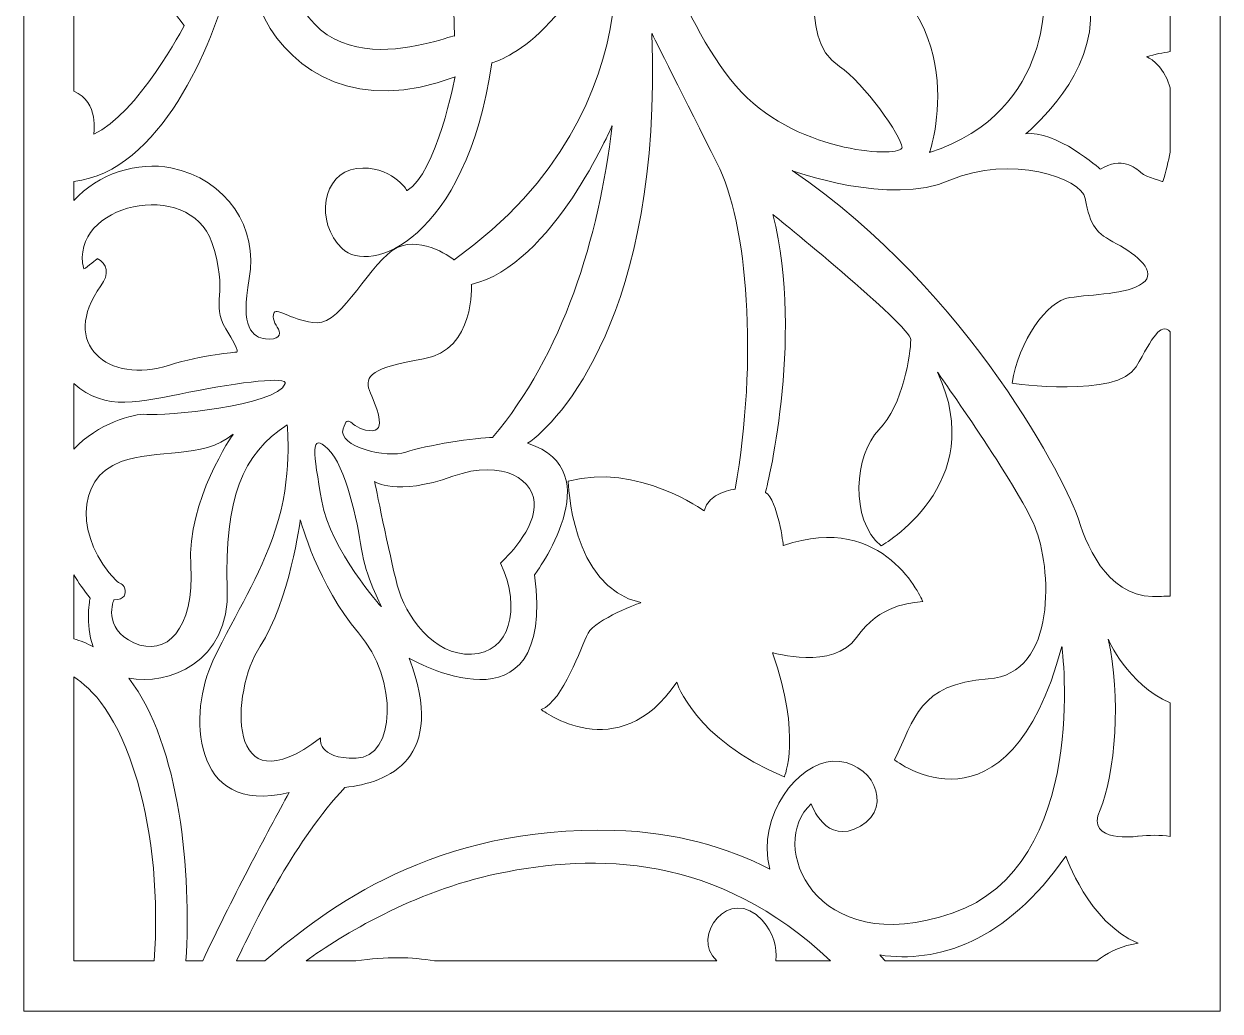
# Model space of a CAD drawing. Header units: centimetres. Extents: x -9.5 to 9.1, y -12.9 to 13.6.
# Drawn here: x 0.66 to 9.12, y -12.87 to -5.89 of the extents above; entities that cross this region are included whole.
import ezdxf

# ---------------------------------------------------------------- set-up
doc = ezdxf.new("R2010")
doc.units = ezdxf.units.CM
doc.header["$MEASUREMENT"] = 0
doc.layers.add('layer 1', color=7, linetype='Continuous')

msp = doc.modelspace()

# ---------------------------------------------------------------- linework, layer by layer
at = {"layer": 'layer 1', "color": 242, "lineweight": 9}
for points, knots in [([(0.66055, 13.62395), (0.66055, 13.62395), (1.52213, 13.62395), (1.52213, 13.62395), (1.52213, 13.62395), (1.52213, 13.62395), (1.72008, 13.62395), (1.72008, 13.62395), (1.72008, 13.62395), (1.72008, 13.62395), (2.47396, 13.62395), (2.47396, 13.62395), (2.47396, 13.62395), (2.47396, 13.62395), (2.76119, 13.62395), (2.76119, 13.62395), (2.76119, 13.62395), (2.76119, 13.62395), (9.11669, 13.62395), (9.11669, 13.62395), (9.11669, 13.62395), (9.11669, 13.62395), (9.11669, 12.44206), (9.11669, 12.44206), (9.11669, 12.44206), (9.11669, 12.44206), (9.11669, 11.17167), (9.11669, 11.17167), (9.11669, 11.17167), (9.11669, 11.17167), (9.11669, 10.15426), (9.11669, 10.15426), (9.11669, 10.15426), (9.11669, 10.15426), (9.11669, 9.84898), (9.11669, 9.84898), (9.11669, 9.84898), (9.11669, 9.84898), (9.11669, 3.67376), (9.11669, 3.67376), (9.11669, 3.67376), (9.11669, 3.67376), (9.11669, 3.11255), (9.11669, 3.11255), (9.11669, 3.11255), (9.11669, 3.11255), (9.11669, 2.67914), (9.11669, 2.67914), (9.11669, 2.67914), (9.11669, 2.67914), (9.11669, 1.79197), (9.11669, 1.79197), (9.11669, 1.79197), (9.11669, 1.79197), (9.11669, -2.41569), (9.11669, -2.41569), (9.11669, -2.41569), (9.11669, -2.41569), (9.11669, -2.86143), (9.11669, -2.86143), (9.11669, -2.86143), (9.11669, -2.86143), (9.11669, -6.16252), (9.11669, -6.16252), (9.11669, -6.16252), (9.11669, -6.16252), (9.11669, -8.37436), (9.11669, -8.37436), (9.11669, -8.37436), (9.11669, -8.37436), (9.11669, -10.12692), (9.11669, -10.12692), (9.11669, -10.12692), (9.11669, -10.12692), (9.11669, -10.74011), (9.11669, -10.74011), (9.11669, -10.74011), (9.11669, -10.74011), (9.11669, -11.76741), (9.11669, -11.76741), (9.11669, -11.76741), (9.11669, -11.76741), (9.11669, -12.38402), (9.11669, -12.38402), (9.11669, -12.38402), (9.11669, -12.38402), (9.11669, -12.67373), (9.11669, -12.67373), (9.11669, -12.67373), (9.11669, -12.67373), (9.11669, -12.87197), (9.11669, -12.87197), (9.11669, -12.87197), (9.11669, -12.87197), (8.95641, -12.87197), (8.95641, -12.87197), (8.95641, -12.87197), (8.95641, -12.87197), (8.24665, -12.87197), (8.24665, -12.87197), (8.24665, -12.87197), (8.24665, -12.87197), (7.98841, -12.87197), (7.98841, -12.87197), (7.98841, -12.87197), (7.98841, -12.87197), (7.01278, -12.87197), (7.01278, -12.87197), (7.01278, -12.87197), (7.01278, -12.87197), (6.68782, -12.87197), (6.68782, -12.87197), (6.68782, -12.87197), (6.68782, -12.87197), (5.78453, -12.87197), (5.78453, -12.87197), (5.78453, -12.87197), (5.78453, -12.87197), (3.74578, -12.87197), (3.74578, -12.87197), (3.74578, -12.87197), (3.74578, -12.87197), (2.51588, -12.87197), (2.51588, -12.87197), (2.51588, -12.87197), (2.51588, -12.87197), (1.77252, -12.87197), (1.77252, -12.87197), (1.77252, -12.87197), (1.77252, -12.87197), (1.7622, -12.87197), (1.7622, -12.87197), (1.7622, -12.87197), (1.7622, -12.87197), (1.53971, -12.87197), (1.53971, -12.87197), (1.53971, -12.87197), (1.53971, -12.87197), (0.66055, -12.87197), (0.66055, -12.87197), (0.66055, -12.87197), (0.66055, -12.87197), (0.66055, -10.93718), (0.66055, -10.93718), (0.66055, -10.93718), (0.66055, -10.93718), (0.66055, -10.2472), (0.66055, -10.2472), (0.66055, -10.2472), (0.66055, -10.2472), (0.66055, -6.91319), (0.66055, -6.91319), (0.66055, -6.91319), (0.66055, -6.91319), (0.66055, -6.44379), (0.66055, -6.44379), (0.66055, -6.44379), (0.66055, -6.44379), (0.66055, -4.87781), (0.66055, -4.87781), (0.66055, -4.87781), (0.66055, -4.87781), (0.66055, -4.29674), (0.66055, -4.29674), (0.66055, -4.29674), (0.66055, -4.29674), (0.66055, 2.63289), (0.66055, 2.63289), (0.66055, 2.63289), (0.66055, 2.63289), (0.66055, 2.89547), (0.66055, 2.89547), (0.66055, 2.89547), (0.66055, 2.89547), (0.66055, 5.03908), (0.66055, 5.03908), (0.66055, 5.03908), (0.66055, 5.03908), (0.66055, 5.66925), (0.66055, 5.66925), (0.66055, 5.66925), (0.66055, 5.66925), (0.66055, 6.14098), (0.66055, 6.14098), (0.66055, 6.14098), (0.66055, 6.14098), (0.66055, 6.77482), (0.66055, 6.77482), (0.66055, 6.77482), (0.66055, 6.77482), (0.66055, 13.62395), (0.66055, 13.62395)], [0, 0, 0, 0, 0.0204082, 0.0204082, 0.0204082, 0.0204082, 0.0408163, 0.0408163, 0.0408163, 0.0408163, 0.0612245, 0.0612245, 0.0612245, 0.0612245, 0.0816327, 0.0816327, 0.0816327, 0.0816327, 0.1020408, 0.1020408, 0.1020408, 0.1020408, 0.122449, 0.122449, 0.122449, 0.122449, 0.1428571, 0.1428571, 0.1428571, 0.1428571, 0.1632653, 0.1632653, 0.1632653, 0.1632653, 0.1836735, 0.1836735, 0.1836735, 0.1836735, 0.2040816, 0.2040816, 0.2040816, 0.2040816, 0.2244898, 0.2244898, 0.2244898, 0.2244898, 0.244898, 0.244898, 0.244898, 0.244898, 0.2653061, 0.2653061, 0.2653061, 0.2653061, 0.2857143, 0.2857143, 0.2857143, 0.2857143, 0.3061224, 0.3061224, 0.3061224, 0.3061224, 0.3265306, 0.3265306, 0.3265306, 0.3265306, 0.3469388, 0.3469388, 0.3469388, 0.3469388, 0.3673469, 0.3673469, 0.3673469, 0.3673469, 0.3877551, 0.3877551, 0.3877551, 0.3877551, 0.4081633, 0.4081633, 0.4081633, 0.4081633, 0.4285714, 0.4285714, 0.4285714, 0.4285714, 0.4489796, 0.4489796, 0.4489796, 0.4489796, 0.4693878, 0.4693878, 0.4693878, 0.4693878, 0.4897959, 0.4897959, 0.4897959, 0.4897959, 0.5102041, 0.5102041, 0.5102041, 0.5102041, 0.5306122, 0.5306122, 0.5306122, 0.5306122, 0.5510204, 0.5510204, 0.5510204, 0.5510204, 0.5714286, 0.5714286, 0.5714286, 0.5714286, 0.5918367, 0.5918367, 0.5918367, 0.5918367, 0.6122449, 0.6122449, 0.6122449, 0.6122449, 0.6326531, 0.6326531, 0.6326531, 0.6326531, 0.6530612, 0.6530612, 0.6530612, 0.6530612, 0.6734694, 0.6734694, 0.6734694, 0.6734694, 0.6938776, 0.6938776, 0.6938776, 0.6938776, 0.7142857, 0.7142857, 0.7142857, 0.7142857, 0.7346939, 0.7346939, 0.7346939, 0.7346939, 0.755102, 0.755102, 0.755102, 0.755102, 0.7755102, 0.7755102, 0.7755102, 0.7755102, 0.7959184, 0.7959184, 0.7959184, 0.7959184, 0.8163265, 0.8163265, 0.8163265, 0.8163265, 0.8367347, 0.8367347, 0.8367347, 0.8367347, 0.8571429, 0.8571429, 0.8571429, 0.8571429, 0.877551, 0.877551, 0.877551, 0.877551, 0.8979592, 0.8979592, 0.8979592, 0.8979592, 0.9183673, 0.9183673, 0.9183673, 0.9183673, 0.9387755, 0.9387755, 0.9387755, 0.9387755, 0.9591837, 0.9591837, 0.9591837, 0.9591837, 1, 1, 1, 1]), ([(1.01289, -7.00637), (1.62549, -6.93882), (1.99254, -6.04725), (2.11957, -5.56406), (2.11957, -5.56406), (2.65688, -3.52025), (2.43815, -2.28609), (1.78512, -0.82013), (1.78512, -0.82013), (1.72639, -0.82021), (3.62504, -2.16223), (3.70424, -5.97964), (3.70424, -5.97964), (3.71183, -5.94916), (2.54592, -6.48655), (2.51263, -5.27874), (2.51263, -5.27874), (2.51263, -5.27874), (2.75499, -5.39816), (2.85927, -5.21265), (2.85927, -5.21265), (2.96356, -5.02715), (2.84541, -4.76085), (2.5771, -4.82927), (2.5771, -4.82927), (1.86051, -5.12718), (2.3408, -6.78271), (3.70831, -6.26771), (3.70831, -6.26771), (3.70831, -6.26771), (3.57735, -6.95179), (3.369, -7.0718), (3.369, -7.0718), (3.369, -7.0718), (3.2559, -6.88578), (3.01183, -6.91578), (3.01183, -6.91578), (2.76777, -6.94579), (2.7163, -7.29437), (2.91056, -7.48204), (2.91056, -7.48204), (3.10483, -7.66971), (3.78326, -7.42492), (3.96943, -6.16837), (3.96943, -6.16837), (3.96943, -6.16837), (4.58406, -6.0031), (4.83919, -4.94317), (4.83919, -4.94317), (4.75894, -4.9663), (5.24776, -6.44429), (3.70268, -7.56181), (3.70268, -7.56181), (3.70268, -7.56181), (3.48152, -7.38793), (3.29945, -7.47487), (3.29945, -7.47487), (3.11739, -7.56181), (2.90657, -8.01581), (2.73408, -8.00615), (2.73408, -8.00615), (2.5616, -7.99649), (2.45234, -7.89707), (2.43035, -7.93403), (2.43035, -7.93403), (2.40835, -7.97098), (2.43768, -8.01533), (2.45967, -8.05229), (2.45967, -8.05229), (2.48167, -8.08924), (2.45837, -8.13168), (2.36911, -8.12053), (2.36911, -8.12053), (2.27986, -8.10936), (2.18679, -8.04577), (2.25289, -7.6932), (2.25289, -7.6932), (2.31899, -7.34062), (2.09786, -6.99068), (1.70011, -6.91077), (1.70011, -6.91077), (1.46901, -6.86434), (1.18135, -6.95146), (1.01289, -7.1424), (1.01289, -7.1424), (1.01289, -7.1424), (1.01289, -7.00637), (1.01289, -7.00637)], [0, 0, 0, 0, 0.0434783, 0.0434783, 0.0434783, 0.0434783, 0.0869565, 0.0869565, 0.0869565, 0.0869565, 0.1304348, 0.1304348, 0.1304348, 0.1304348, 0.173913, 0.173913, 0.173913, 0.173913, 0.2173913, 0.2173913, 0.2173913, 0.2173913, 0.2608696, 0.2608696, 0.2608696, 0.2608696, 0.3043478, 0.3043478, 0.3043478, 0.3043478, 0.3478261, 0.3478261, 0.3478261, 0.3478261, 0.3913043, 0.3913043, 0.3913043, 0.3913043, 0.4347826, 0.4347826, 0.4347826, 0.4347826, 0.4782609, 0.4782609, 0.4782609, 0.4782609, 0.5217391, 0.5217391, 0.5217391, 0.5217391, 0.5652174, 0.5652174, 0.5652174, 0.5652174, 0.6086957, 0.6086957, 0.6086957, 0.6086957, 0.6521739, 0.6521739, 0.6521739, 0.6521739, 0.6956522, 0.6956522, 0.6956522, 0.6956522, 0.7391304, 0.7391304, 0.7391304, 0.7391304, 0.7826087, 0.7826087, 0.7826087, 0.7826087, 0.826087, 0.826087, 0.826087, 0.826087, 0.8695652, 0.8695652, 0.8695652, 0.8695652, 0.9130435, 0.9130435, 0.9130435, 0.9130435, 1, 1, 1, 1]), ([(8.76435, -6.08911), (8.71369, -6.0958), (8.65829, -6.10772), (8.59772, -6.12556), (8.59772, -6.12556), (8.59772, -6.12556), (8.71129, -6.16676), (8.76435, -6.34556), (8.76435, -6.34556), (8.76435, -6.34556), (8.76435, -6.80041), (8.76435, -6.80041), (8.76435, -6.80041), (8.75199, -6.86356), (8.73495, -6.93236), (8.7122, -7.00747), (8.7122, -7.00747), (8.7122, -7.00747), (8.5975, -6.97857), (8.55736, -6.94388), (8.55736, -6.94388), (8.51721, -6.9092), (8.41972, -6.82826), (8.27061, -6.92076), (8.27061, -6.92076), (8.27061, -6.92076), (7.95275, -6.63679), (7.74008, -6.67136), (7.74008, -6.67136), (7.74008, -6.67136), (8.1815, -6.32161), (8.20084, -5.86611), (8.20084, -5.86611), (8.22019, -5.4106), (8.1117, -5.142), (7.71631, -5.23154), (7.71631, -5.23154), (7.32092, -5.32107), (7.57675, -5.8155), (7.87134, -5.62473), (7.87134, -5.62473), (7.87134, -5.62473), (7.97057, -6.50722), (7.06241, -6.80331), (7.06241, -6.80331), (7.06241, -6.80331), (7.41617, -5.77953), (6.38234, -5.34346), (6.38234, -5.34346), (6.38234, -5.34346), (7.4235, -4.39002), (6.19171, -3.15571), (6.19171, -3.15571), (6.19171, -3.15571), (6.68038, -3.16255), (6.90223, -3.49101), (6.90223, -3.49101), (7.12408, -3.81948), (6.97156, -4.20385), (6.86757, -4.4764), (6.86757, -4.4764), (6.76357, -4.74896), (6.67345, -5.04947), (6.92303, -5.2731), (6.92303, -5.2731), (7.17261, -5.49674), (7.58165, -5.30804), (7.59551, -5.17526), (7.59551, -5.17526), (7.59551, -5.17526), (8.1607, -5.30826), (8.50313, -4.93051), (8.50313, -4.93051), (8.84556, -4.55277), (8.8714, -3.74571), (7.98625, -3.67407), (7.98625, -3.67407), (7.1011, -3.60243), (6.96542, -3.18505), (6.90081, -3.11992), (6.90081, -3.11992), (6.8362, -3.0548), (6.6553, -2.905), (6.55838, -2.905), (6.55838, -2.905), (6.55838, -2.905), (7.03424, -2.86651), (7.45715, -3.16998), (7.45715, -3.16998), (7.67621, -3.32718), (8.39195, -3.97899), (8.76435, -3.52445), (8.76435, -3.52445), (8.76435, -3.52445), (8.76435, -6.08911), (8.76435, -6.08911)], [0, 0, 0, 0, 0.04, 0.04, 0.04, 0.04, 0.08, 0.08, 0.08, 0.08, 0.12, 0.12, 0.12, 0.12, 0.16, 0.16, 0.16, 0.16, 0.2, 0.2, 0.2, 0.2, 0.24, 0.24, 0.24, 0.24, 0.28, 0.28, 0.28, 0.28, 0.32, 0.32, 0.32, 0.32, 0.36, 0.36, 0.36, 0.36, 0.4, 0.4, 0.4, 0.4, 0.44, 0.44, 0.44, 0.44, 0.48, 0.48, 0.48, 0.48, 0.52, 0.52, 0.52, 0.52, 0.56, 0.56, 0.56, 0.56, 0.6, 0.6, 0.6, 0.6, 0.64, 0.64, 0.64, 0.64, 0.68, 0.68, 0.68, 0.68, 0.72, 0.72, 0.72, 0.72, 0.76, 0.76, 0.76, 0.76, 0.8, 0.8, 0.8, 0.8, 0.84, 0.84, 0.84, 0.84, 0.88, 0.88, 0.88, 0.88, 0.92, 0.92, 0.92, 0.92, 1, 1, 1, 1]), ([(1.01289, -4.67063), (1.17529, -4.55697), (1.32067, -4.42014), (1.3615, -4.27663), (1.3615, -4.27663), (1.46643, -3.90777), (1.66759, -3.8463), (1.72004, -3.79361), (1.72004, -3.79361), (1.72004, -3.79361), (1.01075, -4.94105), (1.79456, -5.90526), (1.79456, -5.90526), (1.79456, -5.90526), (1.4628, -6.53445), (1.15402, -6.67352), (1.15402, -6.67352), (1.15402, -6.67352), (1.19527, -6.44308), (1.01289, -6.36944), (1.01289, -6.36944), (1.01289, -6.36944), (1.01289, -4.67063), (1.01289, -4.67063)], [0, 0, 0, 0, 0.1428571, 0.1428571, 0.1428571, 0.1428571, 0.2857143, 0.2857143, 0.2857143, 0.2857143, 0.4285714, 0.4285714, 0.4285714, 0.4285714, 0.5714286, 0.5714286, 0.5714286, 0.5714286, 0.7142857, 0.7142857, 0.7142857, 0.7142857, 1, 1, 1, 1]), ([(6.32481, -5.35393), (6.32481, -5.35393), (6.04931, -5.43388), (5.86565, -5.32447), (5.86565, -5.32447), (5.68198, -5.21507), (5.69033, -5.16458), (5.5985, -5.22769), (5.5985, -5.22769), (5.50666, -5.29081), (5.23117, -5.32026), (5.01411, -4.93315), (5.01411, -4.93315), (5.01411, -4.93315), (5.31404, -5.93376), (5.73316, -6.3747), (5.73316, -6.3747), (6.15229, -6.81564), (6.86876, -6.84015), (6.86844, -6.76573), (6.86844, -6.76573), (6.86811, -6.69131), (6.59533, -6.30569), (6.42681, -6.19504), (6.42681, -6.19504), (6.09926, -5.98001), (6.32481, -5.35393), (6.32481, -5.35393)], [0, 0, 0, 0, 0.125, 0.125, 0.125, 0.125, 0.25, 0.25, 0.25, 0.25, 0.375, 0.375, 0.375, 0.375, 0.5, 0.5, 0.5, 0.5, 0.625, 0.625, 0.625, 0.625, 0.75, 0.75, 0.75, 0.75, 1, 1, 1, 1]), ([(2.92917, -11.29128), (3.23696, -11.25747), (3.65466, -11.08843), (3.38381, -10.37729), (3.38381, -10.37729), (3.38381, -10.37729), (4.42192, -10.97662), (4.27092, -9.78746), (4.27092, -9.78746), (4.27092, -9.78746), (4.82406, -9.04913), (4.22115, -8.85791), (4.22115, -8.85791), (4.43868, -8.71042), (5.17088, -7.9528), (5.10053, -5.96171), (5.10053, -5.96171), (5.10053, -5.96171), (5.34158, -6.44546), (5.56006, -6.87499), (5.56006, -6.87499), (5.77853, -7.30451), (5.85066, -8.26337), (5.68888, -9.18242), (5.68888, -9.18242), (5.68888, -9.18242), (5.49138, -9.20518), (5.46971, -9.33624), (5.46971, -9.33624), (5.46971, -9.33624), (4.99973, -8.99402), (4.50856, -9.12509), (4.50856, -9.12509), (4.50856, -9.12509), (4.52348, -9.87506), (5.02188, -9.98428), (5.02188, -9.98428), (5.02188, -9.98428), (4.70126, -10.1014), (4.64841, -10.20129), (4.64841, -10.20129), (4.59556, -10.30118), (4.47665, -10.6741), (4.3181, -10.74069), (4.3181, -10.74069), (4.3181, -10.74069), (4.85981, -11.16023), (5.276, -10.54757), (5.276, -10.54757), (5.276, -10.54757), (5.39781, -10.94947), (6.0357, -11.21687), (6.0357, -11.21687), (6.0357, -11.21687), (6.16202, -10.93037), (5.9536, -10.33828), (5.9536, -10.33828), (5.9536, -10.33828), (6.38307, -10.46561), (6.54728, -10.23005), (6.54728, -10.23005), (6.71149, -9.99449), (6.93254, -9.98812), (7.01464, -9.97539), (7.01464, -9.97539), (7.01464, -9.97539), (6.74938, -9.33237), (6.02938, -9.58066), (6.02938, -9.58066), (6.02938, -9.58066), (5.99149, -9.26233), (5.90307, -9.20503), (5.90307, -9.20503), (5.90307, -9.20503), (6.18035, -8.14698), (5.95548, -7.24029), (5.95548, -7.24029), (5.95548, -7.24029), (6.92989, -8.02825), (6.92989, -8.12539), (6.92989, -8.12539), (6.92989, -8.22254), (6.87635, -8.58953), (6.70503, -8.76223), (6.70503, -8.76223), (6.5337, -8.93493), (6.49512, -9.40097), (6.72052, -9.58275), (6.72052, -9.58275), (6.72052, -9.58275), (7.49442, -9.15103), (7.11874, -8.35576), (7.11874, -8.35576), (7.11874, -8.35576), (7.68912, -9.16091), (7.80673, -9.44543), (7.80673, -9.44543), (7.92433, -9.72995), (7.97137, -10.48866), (7.47744, -10.52423), (7.47744, -10.52423), (6.9835, -10.55979), (6.95973, -10.80487), (6.81475, -11.09605), (6.81475, -11.09605), (6.81475, -11.09605), (7.61206, -11.71884), (7.99863, -10.29525), (7.99863, -10.29525), (7.99863, -10.29525), (8.20393, -11.84196), (7.22325, -12.18016), (7.22325, -12.18016), (6.24256, -12.51835), (5.91073, -11.68261), (6.22655, -11.40713), (6.22655, -11.40713), (6.22655, -11.40713), (6.32855, -11.70837), (6.57396, -11.56458), (6.57396, -11.56458), (6.81936, -11.42078), (6.64895, -11.09213), (6.37624, -11.10582), (6.37624, -11.10582), (6.13935, -11.1177), (5.83637, -11.48525), (5.93408, -11.86844), (5.93408, -11.86844), (5.63167, -11.71399), (5.26814, -11.60637), (4.83636, -11.59443), (4.83636, -11.59443), (3.56065, -11.55918), (2.80284, -12.14422), (2.36451, -12.5168), (2.36451, -12.5168), (2.36451, -12.5168), (2.16433, -12.5168), (2.16433, -12.5168), (2.16433, -12.5168), (2.31049, -12.2006), (2.58948, -11.65735), (2.92917, -11.29128)], [0, 0, 0, 0, 0.027027, 0.027027, 0.027027, 0.027027, 0.0540541, 0.0540541, 0.0540541, 0.0540541, 0.0810811, 0.0810811, 0.0810811, 0.0810811, 0.1081081, 0.1081081, 0.1081081, 0.1081081, 0.1351351, 0.1351351, 0.1351351, 0.1351351, 0.1621622, 0.1621622, 0.1621622, 0.1621622, 0.1891892, 0.1891892, 0.1891892, 0.1891892, 0.2162162, 0.2162162, 0.2162162, 0.2162162, 0.2432432, 0.2432432, 0.2432432, 0.2432432, 0.2702703, 0.2702703, 0.2702703, 0.2702703, 0.2972973, 0.2972973, 0.2972973, 0.2972973, 0.3243243, 0.3243243, 0.3243243, 0.3243243, 0.3513514, 0.3513514, 0.3513514, 0.3513514, 0.3783784, 0.3783784, 0.3783784, 0.3783784, 0.4054054, 0.4054054, 0.4054054, 0.4054054, 0.4324324, 0.4324324, 0.4324324, 0.4324324, 0.4594595, 0.4594595, 0.4594595, 0.4594595, 0.4864865, 0.4864865, 0.4864865, 0.4864865, 0.5135135, 0.5135135, 0.5135135, 0.5135135, 0.5405405, 0.5405405, 0.5405405, 0.5405405, 0.5675676, 0.5675676, 0.5675676, 0.5675676, 0.5945946, 0.5945946, 0.5945946, 0.5945946, 0.6216216, 0.6216216, 0.6216216, 0.6216216, 0.6486486, 0.6486486, 0.6486486, 0.6486486, 0.6756757, 0.6756757, 0.6756757, 0.6756757, 0.7027027, 0.7027027, 0.7027027, 0.7027027, 0.7297297, 0.7297297, 0.7297297, 0.7297297, 0.7567568, 0.7567568, 0.7567568, 0.7567568, 0.7837838, 0.7837838, 0.7837838, 0.7837838, 0.8108108, 0.8108108, 0.8108108, 0.8108108, 0.8378378, 0.8378378, 0.8378378, 0.8378378, 0.8648649, 0.8648649, 0.8648649, 0.8648649, 0.8918919, 0.8918919, 0.8918919, 0.8918919, 0.9189189, 0.9189189, 0.9189189, 0.9189189, 0.9459459, 0.9459459, 0.9459459, 0.9459459, 1, 1, 1, 1]), ([(4.8185, -6.61275), (4.8185, -6.61275), (4.40137, -7.59708), (3.82344, -7.73531), (3.82344, -7.73531), (3.82344, -7.73531), (3.85408, -8.19853), (3.48646, -8.2603), (3.48646, -8.2603), (3.11884, -8.32206), (3.06523, -8.38382), (3.10352, -8.48419), (3.10352, -8.48419), (3.14181, -8.58455), (3.2421, -8.78631), (3.1004, -8.76852), (3.1004, -8.76852), (2.95869, -8.75074), (2.9584, -8.6319), (2.91706, -8.75637), (2.91706, -8.75637), (2.87572, -8.88085), (3.22519, -8.96753), (3.36094, -8.92008), (3.36094, -8.92008), (3.49669, -8.87262), (3.8678, -8.81594), (3.97404, -8.81594), (3.97404, -8.81594), (4.46827, -8.23523), (4.72703, -7.40553), (4.8185, -6.61275)], [0, 0, 0, 0, 0.1111111, 0.1111111, 0.1111111, 0.1111111, 0.2222222, 0.2222222, 0.2222222, 0.2222222, 0.3333333, 0.3333333, 0.3333333, 0.3333333, 0.4444444, 0.4444444, 0.4444444, 0.4444444, 0.5555556, 0.5555556, 0.5555556, 0.5555556, 0.6666667, 0.6666667, 0.6666667, 0.6666667, 0.7777778, 0.7777778, 0.7777778, 0.7777778, 1, 1, 1, 1]), ([(8.76435, -9.93838), (8.74458, -9.93764), (8.72416, -9.93815), (8.70306, -9.94004), (8.70306, -9.94004), (8.34861, -9.9718), (8.18828, -9.62808), (8.11511, -9.39449), (8.11511, -9.39449), (8.04193, -9.16091), (7.35853, -7.79232), (6.09232, -6.9302), (6.09232, -6.9302), (6.09232, -6.9302), (6.78339, -7.18526), (7.20738, -6.99877), (7.20738, -6.99877), (7.63137, -6.81227), (8.13718, -6.98216), (8.16368, -7.12683), (8.16368, -7.12683), (8.20019, -7.32621), (8.2383, -7.37022), (8.38444, -7.44779), (8.38444, -7.44779), (8.53057, -7.52536), (8.67685, -7.64947), (8.56912, -7.72704), (8.56912, -7.72704), (8.46139, -7.80461), (8.21515, -7.80461), (8.05355, -7.82788), (8.05355, -7.82788), (7.89195, -7.85115), (7.69188, -8.13816), (7.64571, -8.43293), (7.64571, -8.43293), (7.64571, -8.43293), (8.39213, -8.54152), (8.52295, -8.31657), (8.52295, -8.31657), (8.64298, -8.11017), (8.69174, -8.00175), (8.76435, -8.06915), (8.76435, -8.06915), (8.76435, -8.06915), (8.76435, -9.93838), (8.76435, -9.93838)], [0, 0, 0, 0, 0.0769231, 0.0769231, 0.0769231, 0.0769231, 0.1538462, 0.1538462, 0.1538462, 0.1538462, 0.2307692, 0.2307692, 0.2307692, 0.2307692, 0.3076923, 0.3076923, 0.3076923, 0.3076923, 0.3846154, 0.3846154, 0.3846154, 0.3846154, 0.4615385, 0.4615385, 0.4615385, 0.4615385, 0.5384615, 0.5384615, 0.5384615, 0.5384615, 0.6153846, 0.6153846, 0.6153846, 0.6153846, 0.6923077, 0.6923077, 0.6923077, 0.6923077, 0.7692308, 0.7692308, 0.7692308, 0.7692308, 0.8461538, 0.8461538, 0.8461538, 0.8461538, 1, 1, 1, 1]), ([(2.16156, -8.21354), (2.16156, -8.21354), (1.91812, -8.2322), (1.69042, -8.30534), (1.69042, -8.30534), (1.25449, -8.44533), (0.90731, -8.1543), (1.20524, -7.74468), (1.20524, -7.74468), (1.26436, -7.66338), (1.25115, -7.58405), (1.17801, -7.55258), (1.17801, -7.55258), (1.17801, -7.55258), (1.10981, -7.61405), (1.08328, -7.62551), (1.08328, -7.62551), (0.97104, -7.16726), (1.83064, -6.97539), (1.98879, -7.43777), (1.98879, -7.43777), (2.1143, -7.80483), (1.97456, -7.86509), (2.08839, -8.048), (2.08839, -8.048), (2.20222, -8.23091), (2.16156, -8.21354), (2.16156, -8.21354)], [0, 0, 0, 0, 0.125, 0.125, 0.125, 0.125, 0.25, 0.25, 0.25, 0.25, 0.375, 0.375, 0.375, 0.375, 0.5, 0.5, 0.5, 0.5, 0.625, 0.625, 0.625, 0.625, 0.75, 0.75, 0.75, 0.75, 1, 1, 1, 1]), ([(1.01289, -8.43489), (1.23857, -8.63771), (1.48122, -8.56546), (1.8257, -8.49725), (1.8257, -8.49725), (2.20378, -8.42239), (2.52777, -8.38532), (2.50806, -8.436), (2.50806, -8.436), (2.44498, -8.59813), (1.64705, -8.66571), (1.52864, -8.65378), (1.52864, -8.65378), (1.43437, -8.64429), (1.18182, -8.7197), (1.01289, -8.89864), (1.01289, -8.89864), (1.01289, -8.89864), (1.01289, -8.43489), (1.01289, -8.43489)], [0, 0, 0, 0, 0.1666667, 0.1666667, 0.1666667, 0.1666667, 0.3333333, 0.3333333, 0.3333333, 0.3333333, 0.5, 0.5, 0.5, 0.5, 0.6666667, 0.6666667, 0.6666667, 0.6666667, 1, 1, 1, 1]), ([(2.13997, -8.79428), (1.92059, -8.97295), (1.59743, -8.89465), (1.3481, -8.98722), (1.3481, -8.98722), (1.01072, -9.11246), (1.0375, -9.53994), (1.30988, -9.82636), (1.30988, -9.82636), (1.33591, -9.85369), (1.36269, -9.84418), (1.37322, -9.88637), (1.37322, -9.88637), (1.38164, -9.91981), (1.37765, -9.96441), (1.29627, -9.96441), (1.29627, -9.96441), (1.29627, -9.96441), (1.21159, -10.16573), (1.43808, -10.26847), (1.43808, -10.26847), (1.66458, -10.37121), (1.86803, -10.17674), (1.83971, -9.7201), (1.83971, -9.7201), (1.8114, -9.26347), (2.13997, -8.79428), (2.13997, -8.79428)], [0, 0, 0, 0, 0.125, 0.125, 0.125, 0.125, 0.25, 0.25, 0.25, 0.25, 0.375, 0.375, 0.375, 0.375, 0.5, 0.5, 0.5, 0.5, 0.625, 0.625, 0.625, 0.625, 0.75, 0.75, 0.75, 0.75, 1, 1, 1, 1]), ([(1.40241, -10.51895), (1.67257, -10.57339), (2.11737, -10.41225), (2.09844, -9.8845), (2.09844, -9.8845), (2.07579, -9.25282), (2.20414, -8.93215), (2.52124, -8.72667), (2.52124, -8.72667), (2.52124, -8.72667), (2.56276, -9.10251), (2.44008, -9.46402), (2.44008, -9.46402), (2.31739, -9.82552), (2.17583, -10.0253), (1.99652, -10.39631), (1.99652, -10.39631), (1.82602, -10.74909), (1.83264, -11.50047), (2.53516, -11.326), (2.53516, -11.326), (2.38563, -11.60096), (2.11503, -12.10776), (1.92494, -12.5168), (1.92494, -12.5168), (1.92494, -12.5168), (1.80575, -12.5168), (1.80575, -12.5168), (1.80575, -12.5168), (1.84598, -11.90915), (1.76677, -10.99065), (1.40241, -10.51895)], [0, 0, 0, 0, 0.1111111, 0.1111111, 0.1111111, 0.1111111, 0.2222222, 0.2222222, 0.2222222, 0.2222222, 0.3333333, 0.3333333, 0.3333333, 0.3333333, 0.4444444, 0.4444444, 0.4444444, 0.4444444, 0.5555556, 0.5555556, 0.5555556, 0.5555556, 0.6666667, 0.6666667, 0.6666667, 0.6666667, 0.7777778, 0.7777778, 0.7777778, 0.7777778, 1, 1, 1, 1]), ([(3.18777, -10.01282), (3.18936, -10.02105), (2.82762, -9.61206), (2.76675, -9.26749), (2.76675, -9.26749), (2.70588, -8.92293), (2.68367, -8.77496), (2.81009, -8.89768), (2.81009, -8.89768), (2.93652, -9.02041), (3.01866, -9.41217), (3.04675, -9.60569), (3.04675, -9.60569), (3.07484, -9.79921), (3.18617, -10.00459), (3.18777, -10.01282)], [0, 0, 0, 0, 0.2, 0.2, 0.2, 0.2, 0.4, 0.4, 0.4, 0.4, 0.6, 0.6, 0.6, 0.6, 1, 1, 1, 1]), ([(3.13993, -9.12864), (3.13993, -9.12864), (3.24294, -9.64235), (3.29993, -9.86064), (3.29993, -9.86064), (3.35691, -10.07894), (3.55637, -10.36042), (3.82421, -10.34893), (3.82421, -10.34893), (4.09204, -10.33744), (4.18322, -10.03298), (4.02936, -9.70554), (4.02936, -9.70554), (4.02936, -9.70554), (4.25731, -9.49874), (4.2687, -9.30917), (4.2687, -9.30917), (4.2801, -9.1196), (4.05175, -8.96318), (3.69212, -9.09128), (3.69212, -9.09128), (3.28893, -9.23485), (3.13993, -9.12864), (3.13993, -9.12864)], [0, 0, 0, 0, 0.1428571, 0.1428571, 0.1428571, 0.1428571, 0.2857143, 0.2857143, 0.2857143, 0.2857143, 0.4285714, 0.4285714, 0.4285714, 0.4285714, 0.5714286, 0.5714286, 0.5714286, 0.5714286, 0.7142857, 0.7142857, 0.7142857, 0.7142857, 1, 1, 1, 1]), ([(2.61441, -9.39958), (2.61441, -9.39958), (2.5384, -9.97272), (2.33013, -10.29317), (2.33013, -10.29317), (2.12185, -10.61362), (2.08276, -11.46041), (2.75692, -10.94106), (2.75692, -10.94106), (2.75692, -10.94106), (2.72951, -11.09023), (3.00904, -11.0847), (3.00904, -11.0847), (3.28856, -11.07918), (3.3115, -10.53052), (3.0265, -10.19902), (3.0265, -10.19902), (2.74149, -9.86752), (2.61441, -9.39958), (2.61441, -9.39958)], [0, 0, 0, 0, 0.1666667, 0.1666667, 0.1666667, 0.1666667, 0.3333333, 0.3333333, 0.3333333, 0.3333333, 0.5, 0.5, 0.5, 0.5, 0.6666667, 0.6666667, 0.6666667, 0.6666667, 1, 1, 1, 1]), ([(1.01289, -9.78756), (1.04568, -9.84071), (1.08391, -9.89589), (1.12836, -9.95322), (1.12836, -9.95322), (1.12836, -9.95322), (1.09108, -10.13492), (1.14937, -10.29625), (1.14937, -10.29625), (1.10639, -10.27286), (1.061, -10.25401), (1.01289, -10.24056), (1.01289, -10.24056), (1.01289, -10.24056), (1.01289, -9.78756), (1.01289, -9.78756)], [0, 0, 0, 0, 0.2, 0.2, 0.2, 0.2, 0.4, 0.4, 0.4, 0.4, 0.6, 0.6, 0.6, 0.6, 1, 1, 1, 1]), ([(8.76435, -11.63739), (8.69361, -11.62774), (8.61788, -11.62637), (8.53707, -11.63563), (8.53707, -11.63563), (8.53707, -11.63563), (8.16117, -11.69158), (8.26792, -11.44921), (8.26792, -11.44921), (8.37467, -11.20684), (8.4195, -10.63875), (8.32498, -10.24176), (8.32498, -10.24176), (8.32498, -10.24176), (8.46201, -10.56283), (8.76435, -10.69247), (8.76435, -10.69247), (8.76435, -10.69247), (8.76435, -11.63739), (8.76435, -11.63739)], [0, 0, 0, 0, 0.1666667, 0.1666667, 0.1666667, 0.1666667, 0.3333333, 0.3333333, 0.3333333, 0.3333333, 0.5, 0.5, 0.5, 0.5, 0.6666667, 0.6666667, 0.6666667, 0.6666667, 1, 1, 1, 1]), ([(1.58148, -12.5168), (1.58148, -12.5168), (1.01289, -12.5168), (1.01289, -12.5168), (1.01289, -12.5168), (1.01289, -12.5168), (1.01289, -10.51001), (1.01289, -10.51001), (1.01289, -10.51001), (1.13982, -10.58787), (1.32641, -10.77872), (1.46244, -11.24654), (1.46244, -11.24654), (1.57403, -11.63031), (1.61267, -12.08171), (1.58148, -12.5168)], [0, 0, 0, 0, 0.2, 0.2, 0.2, 0.2, 0.4, 0.4, 0.4, 0.4, 0.6, 0.6, 0.6, 0.6, 1, 1, 1, 1]), ([(6.36286, -12.5168), (6.36286, -12.5168), (5.97725, -12.5168), (5.97725, -12.5168), (5.97725, -12.5168), (5.98653, -12.41845), (5.95879, -12.31917), (5.87951, -12.22999), (5.87951, -12.22999), (5.65448, -11.97687), (5.36435, -12.34523), (5.55871, -12.5168), (5.55871, -12.5168), (5.55871, -12.5168), (3.56331, -12.5168), (3.56331, -12.5168), (3.56331, -12.5168), (3.40269, -12.49023), (3.22342, -12.48426), (3.0066, -12.5168), (3.0066, -12.5168), (3.0066, -12.5168), (2.65485, -12.5168), (2.65485, -12.5168), (2.65485, -12.5168), (2.90768, -12.3368), (3.40974, -12.02623), (4.01339, -11.89955), (4.01339, -11.89955), (4.7009, -11.75528), (5.56137, -11.75802), (6.36286, -12.5168)], [0, 0, 0, 0, 0.1111111, 0.1111111, 0.1111111, 0.1111111, 0.2222222, 0.2222222, 0.2222222, 0.2222222, 0.3333333, 0.3333333, 0.3333333, 0.3333333, 0.4444444, 0.4444444, 0.4444444, 0.4444444, 0.5555556, 0.5555556, 0.5555556, 0.5555556, 0.6666667, 0.6666667, 0.6666667, 0.6666667, 0.7777778, 0.7777778, 0.7777778, 0.7777778, 1, 1, 1, 1]), ([(6.71218, -12.47514), (7.11226, -12.53648), (7.60423, -12.38602), (8.02698, -11.77573), (8.02698, -11.77573), (8.02698, -11.77573), (8.18182, -12.24294), (8.53653, -12.39212), (8.53653, -12.39212), (8.52224, -12.39439), (8.50762, -12.39715), (8.49268, -12.40042), (8.49268, -12.40042), (8.39697, -12.4214), (8.31497, -12.46229), (8.24501, -12.5168), (8.24501, -12.5168), (8.24501, -12.5168), (6.74878, -12.5168), (6.74878, -12.5168), (6.74878, -12.5168), (6.73685, -12.50296), (6.72464, -12.48906), (6.71218, -12.47514)], [0, 0, 0, 0, 0.1428571, 0.1428571, 0.1428571, 0.1428571, 0.2857143, 0.2857143, 0.2857143, 0.2857143, 0.4285714, 0.4285714, 0.4285714, 0.4285714, 0.5714286, 0.5714286, 0.5714286, 0.5714286, 0.7142857, 0.7142857, 0.7142857, 0.7142857, 1, 1, 1, 1])]:
    msp.add_open_spline(points, degree=3, knots=knots, dxfattribs=at)

doc.saveas('drawing.dxf')
